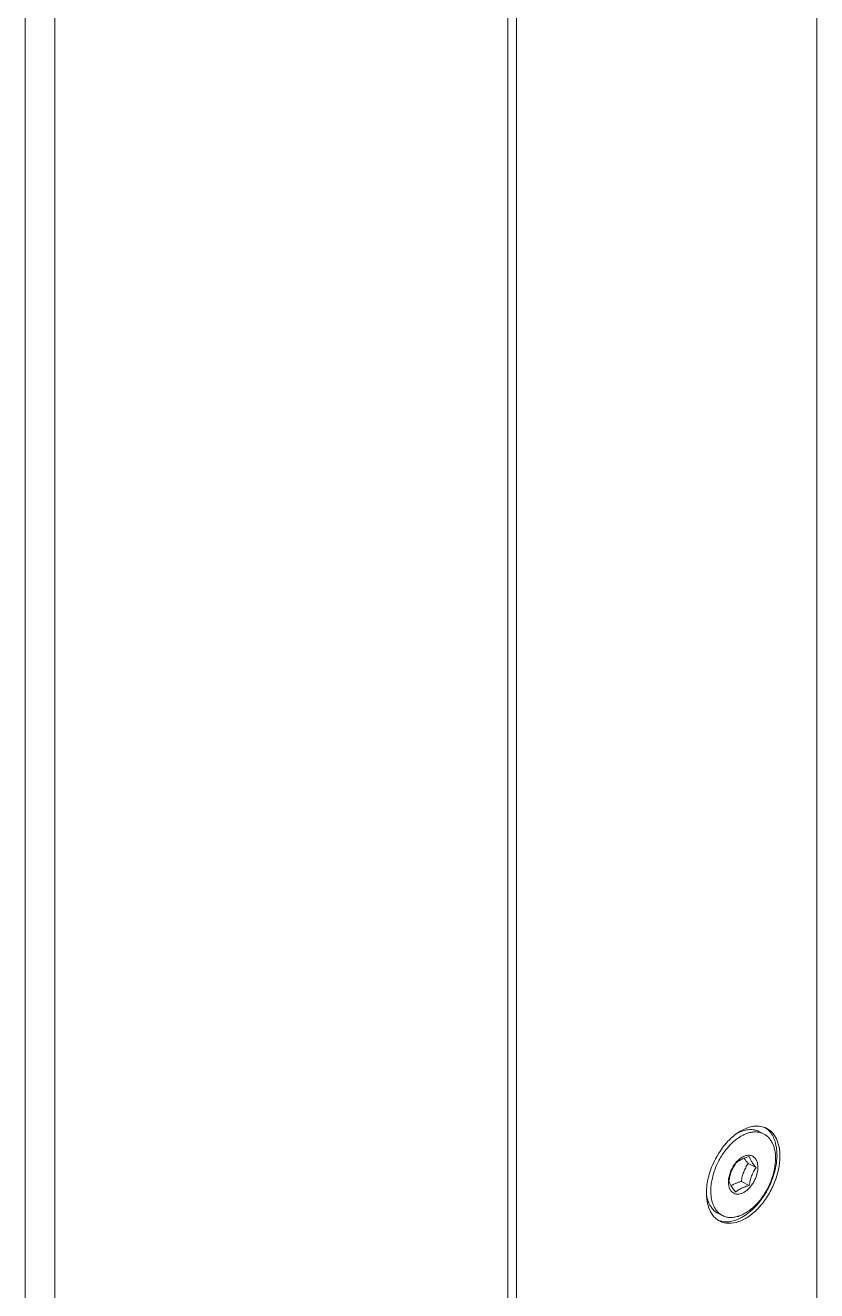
# Model space of a CAD drawing. Header units: millimetres. Extents: x 0 to 2382, y 0 to 1684.
# Drawn here: x 1986.5 to 2081.6, y 900.1 to 1052.3 of the extents above; entities that cross this region are included whole.
import ezdxf

# ---------------------------------------------------------------- set-up
doc = ezdxf.new("R2010")
doc.units = ezdxf.units.MM
doc.layers.get('0').update_dxf_attribs({"lineweight": 13})

msp = doc.modelspace()

# ---------------------------------------------------------------- linework, layer by layer
for p, q in [((2081.61, 736.65), (2081.61, 1251.89)), ((2045.54, 1230.77), (2045.54, 721.71)), ((2044.48, 1230.29), (2044.48, 721.83)), ((1990.04, 1198.41), (1990.04, 699.27)), ((2075.23, 918.99), (2074.66, 919.28)), ((2073.37, 915.41), (2074.32, 914.93)), ((2072.56, 913.27), (2073.51, 912.79)), ((2070.31, 909.15), (2069.74, 909.44))]:
    msp.add_line(p, q)
at = {"lineweight": 9}
msp.add_line((1986.5, 1189.63), (1986.5, 853.61), dxfattribs=at)
for centre, radius, start, end in [((2077.78, 911.68), 9.37, 142.4973, 143.4287), ((2077.57, 911.85), 9.11, 139.1596, 142.5104), ((2076.57, 912.48), 7.45, 135.9849, 137.8617), ((2076.37, 913.01), 7.43, 131.3429, 131.9742), ((2069.93, 916.46), 6.91, 356.3123, 359.9655), ((2074.68, 913.19), 3.63, 140.2604, 141.3367), ((2073.74, 913.19), 2.74, 177.7374, 179.9812), ((2074.65, 911.86), 6.3, 179.9813, 183.2384)]:
    msp.add_arc(centre, radius, start, end)
for points, knots in [([(2071.21, 917.66), (2071.37, 917.83), (2071.7, 918.13), (2072.22, 918.53), (2072.75, 918.84), (2073.28, 919.07), (2073.81, 919.2), (2074.31, 919.23), (2074.79, 919.17), (2075.09, 919.06), (2075.23, 918.99)], [0, 0, 0, 0, 0.152379, 0.29723, 0.433643, 0.561224, 0.68022, 0.791651, 0.897371, 1, 1, 1, 1]), ([(2072.25, 919.19), (2072.18, 919.15), (2071.91, 918.96), (2071.65, 918.75), (2071.46, 918.59)], [0, 0, 0, 0, 0.243092, 1, 1, 1, 1]), ([(2074.15, 919.91), (2073.99, 919.89), (2073.32, 919.77), (2072.69, 919.47), (2072.25, 919.19)], [0, 0, 0, 0, 0.230699, 1, 1, 1, 1]), ([(2074.66, 919.28), (2074.58, 919.32), (2074.4, 919.39), (2074.12, 919.47), (2073.83, 919.5), (2073.42, 919.5), (2072.88, 919.41), (2072.46, 919.25), (2072.26, 919.15)], [0, 0, 0, 0, 0.113392, 0.228095, 0.345339, 0.466211, 0.721828, 1, 1, 1, 1]), ([(2075.56, 919.66), (2075.35, 919.77), (2074.88, 919.92), (2074.39, 919.93), (2074.15, 919.91)], [0, 0, 0, 0, 0.487221, 1, 1, 1, 1]), ([(2075.23, 918.99), (2075.34, 918.94), (2075.55, 918.8), (2075.84, 918.55), (2076.09, 918.23), (2076.29, 917.87), (2076.46, 917.46), (2076.62, 916.85), (2076.66, 916.35), (2076.66, 916.02)], [0, 0, 0, 0, 0.107708, 0.217562, 0.331488, 0.451034, 0.577277, 0.710835, 1, 1, 1, 1]), ([(2075.33, 919.78), (2075.39, 919.74), (2075.63, 919.59), (2075.85, 919.39), (2075.99, 919.22)], [0, 0, 0, 0, 0.246282, 1, 1, 1, 1]), ([(2077.19, 916.28), (2077.19, 916.66), (2077.13, 917.39), (2076.82, 918.38), (2076.3, 919.17), (2075.82, 919.54), (2075.56, 919.66)], [0, 0, 0, 0, 0.289574, 0.549671, 0.78286, 1, 1, 1, 1]), ([(2075.99, 919.22), (2076.28, 918.88), (2076.72, 917.97), (2076.83, 916.99), (2076.83, 916.46)], [0, 0, 0, 0, 0.460828, 1, 1, 1, 1]), ([(2068.88, 912.13), (2068.88, 912.36), (2068.91, 912.82), (2069.02, 913.52), (2069.2, 914.23), (2069.54, 915.18), (2070.11, 916.31), (2070.71, 917.12), (2071.05, 917.48)], [0, 0, 0, 0, 0.115345, 0.236176, 0.361289, 0.489342, 0.747973, 1, 1, 1, 1]), ([(2071.4, 918.53), (2071.34, 918.48), (2071.08, 918.25), (2070.85, 918), (2070.68, 917.8)], [0, 0, 0, 0, 0.245022, 1, 1, 1, 1]), ([(2070.25, 917.27), (2069.66, 916.46), (2069.02, 915.26), (2068.65, 913.99), (2068.57, 913.67)], [0, 0, 0, 0, 0.752934, 1, 1, 1, 1]), ([(2069.97, 908.48), (2070.3, 908.32), (2071.08, 908.15), (2072.32, 908.39), (2073.56, 909.07), (2074.73, 910.13), (2075.75, 911.48), (2076.54, 913.02), (2077.06, 914.64), (2077.19, 915.75), (2077.19, 916.28)], [0, 0, 0, 0, 0.090494, 0.191264, 0.307352, 0.438213, 0.57954, 0.724921, 0.867307, 1, 1, 1, 1]), ([(2076.66, 916.02), (2076.66, 915.79), (2076.63, 915.32), (2076.51, 914.61), (2076.32, 913.88), (2075.98, 912.92), (2075.51, 912.01), (2074.93, 911.17), (2074.45, 910.6), (2073.94, 910.1), (2073.41, 909.68), (2072.87, 909.35), (2072.32, 909.1), (2071.78, 908.96), (2071.25, 908.91), (2070.76, 908.97), (2070.45, 909.08), (2070.31, 909.15)], [0, 0, 0, 0, 0.064756, 0.132625, 0.202911, 0.274835, 0.419955, 0.491499, 0.561172, 0.628211, 0.691982, 0.752026, 0.80812, 0.860338, 0.90911, 0.955266, 1, 1, 1, 1]), ([(2073.51, 916.25), (2073.34, 916.21), (2073.02, 916.11), (2072.57, 915.92), (2072.19, 915.7), (2071.97, 915.53), (2071.87, 915.44)], [0, 0, 0, 0, 0.282128, 0.545391, 0.783916, 1, 1, 1, 1]), ([(2074.54, 914.96), (2074.54, 915.14), (2074.51, 915.4), (2074.41, 915.72), (2074.31, 915.92), (2074.18, 916.09), (2074.02, 916.23), (2073.85, 916.34), (2073.65, 916.4), (2073.44, 916.42), (2073.22, 916.4), (2073, 916.34), (2072.68, 916.21), (2072.29, 915.94), (2072.02, 915.67), (2071.89, 915.51)], [0, 0, 0, 0, 0.137226, 0.199628, 0.258051, 0.313111, 0.36577, 0.417313, 0.469181, 0.522765, 0.579221, 0.639363, 0.703639, 0.844529, 1, 1, 1, 1]), ([(2076.82, 916.02), (2076.77, 915.29), (2076.46, 913.8), (2075.5, 911.75), (2074.15, 910.01), (2073.01, 909.14), (2072.41, 908.84)], [0, 0, 0, 0, 0.25105, 0.515764, 0.771966, 1, 1, 1, 1]), ([(2072.89, 916.05), (2072.96, 915.94), (2073.11, 915.72), (2073.28, 915.51), (2073.37, 915.41)], [0, 0, 0, 0, 0.477159, 1, 1, 1, 1]), ([(2074.32, 914.93), (2074.22, 915.05), (2074.04, 915.29), (2073.79, 915.63), (2073.62, 915.95), (2073.54, 916.16), (2073.51, 916.25)], [0, 0, 0, 0, 0.303897, 0.576139, 0.80705, 1, 1, 1, 1]), ([(2071.85, 915.46), (2071.72, 915.3), (2071.5, 914.97), (2071.24, 914.43), (2071.06, 913.87), (2071.01, 913.48), (2071, 913.3)], [0, 0, 0, 0, 0.253745, 0.511129, 0.762731, 1, 1, 1, 1]), ([(2071, 913.19), (2071, 913.05), (2071.02, 912.8), (2071.12, 912.44), (2071.28, 912.13), (2071.51, 911.91), (2071.78, 911.77), (2072.1, 911.72), (2072.44, 911.77), (2072.78, 911.9), (2073.13, 912.12), (2073.46, 912.41), (2073.76, 912.76), (2074.03, 913.17), (2074.25, 913.6), (2074.41, 914.05), (2074.51, 914.51), (2074.54, 914.81), (2074.54, 914.96)], [0, 0, 0, 0, 0.063432, 0.121097, 0.173353, 0.221646, 0.268442, 0.316664, 0.368797, 0.426311, 0.489599, 0.558188, 0.630979, 0.706458, 0.782875, 0.858401, 0.931288, 1, 1, 1, 1]), ([(2071.87, 915.44), (2071.77, 915.28), (2071.57, 914.96), (2071.33, 914.43), (2071.16, 913.87), (2071.09, 913.49), (2071.06, 913.3)], [0, 0, 0, 0, 0.244691, 0.494024, 0.746612, 1, 1, 1, 1]), ([(2073.37, 915.41), (2073.27, 915.25), (2073.07, 914.92), (2072.82, 914.4), (2072.65, 913.84), (2072.58, 913.46), (2072.56, 913.27)], [0, 0, 0, 0, 0.244691, 0.494024, 0.746612, 1, 1, 1, 1]), ([(2073.51, 912.79), (2073.53, 912.98), (2073.61, 913.37), (2073.78, 913.93), (2074.02, 914.45), (2074.22, 914.77), (2074.32, 914.93)], [0, 0, 0, 0, 0.253388, 0.505976, 0.755309, 1, 1, 1, 1]), ([(2068.57, 913.67), (2068.55, 913.56), (2068.45, 913.14), (2068.39, 912.7), (2068.37, 912.38)], [0, 0, 0, 0, 0.25615, 1, 1, 1, 1]), ([(2071.06, 913.3), (2071.09, 913.2), (2071.17, 912.99), (2071.35, 912.68), (2071.59, 912.33), (2071.77, 912.1), (2071.87, 911.97)], [0, 0, 0, 0, 0.19295, 0.423862, 0.696103, 1, 1, 1, 1]), ([(2072.56, 913.27), (2072.44, 913.23), (2072.21, 913.16), (2071.88, 913.05), (2071.58, 912.91), (2071.4, 912.8), (2071.31, 912.75)], [0, 0, 0, 0, 0.26949, 0.528241, 0.772467, 1, 1, 1, 1]), ([(2071.87, 911.97), (2071.97, 912.06), (2072.19, 912.24), (2072.57, 912.46), (2073.02, 912.65), (2073.34, 912.74), (2073.51, 912.79)], [0, 0, 0, 0, 0.216084, 0.454609, 0.717871, 1, 1, 1, 1]), ([(2068.37, 912.38), (2068.37, 912.34), (2068.35, 912.17), (2068.35, 911.99), (2068.35, 911.86)], [0, 0, 0, 0, 0.253711, 1, 1, 1, 1]), ([(2068.36, 911.51), (2068.38, 911.05), (2068.52, 910.21), (2068.92, 909.43), (2069.17, 909.13)], [0, 0, 0, 0, 0.534879, 1, 1, 1, 1]), ([(2068.39, 911.52), (2068.43, 911.29), (2068.55, 910.84), (2068.79, 910.33), (2069.05, 909.99), (2069.26, 909.77), (2069.49, 909.58), (2069.66, 909.48), (2069.74, 909.44)], [0, 0, 0, 0, 0.279234, 0.535169, 0.655904, 0.772841, 0.88711, 1, 1, 1, 1]), ([(2069.8, 909.51), (2069.65, 909.65), (2069.38, 910), (2069.09, 910.62), (2068.91, 911.34), (2068.88, 911.86), (2068.88, 912.13)], [0, 0, 0, 0, 0.219631, 0.457334, 0.717195, 1, 1, 1, 1]), ([(2069.17, 909.13), (2069.23, 909.06), (2069.46, 908.81), (2069.74, 908.6), (2069.97, 908.48)], [0, 0, 0, 0, 0.256693, 1, 1, 1, 1]), ([(2070.31, 909.15), (2070.22, 909.2), (2070.04, 909.31), (2069.88, 909.44), (2069.8, 909.51)], [0, 0, 0, 0, 0.496629, 1, 1, 1, 1]), ([(2072.41, 908.84), (2072, 908.63), (2071.15, 908.34), (2070.25, 908.42), (2069.86, 908.56)], [0, 0, 0, 0, 0.534579, 1, 1, 1, 1])]:
    msp.add_open_spline(points, degree=3, knots=knots)

doc.saveas('drawing.dxf')
